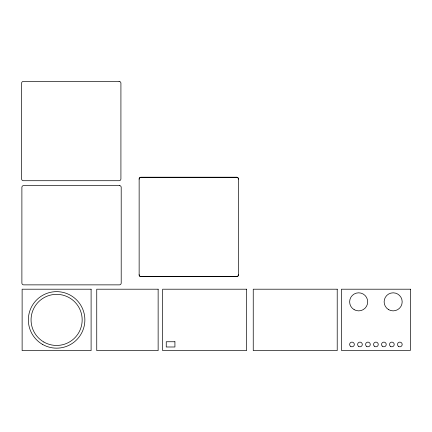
<?xml version="1.0" encoding="UTF-8"?>
<svg xmlns="http://www.w3.org/2000/svg" width="432" height="432" viewBox="0 0 432 432"><rect width="100%" height="100%" fill="white"/><g stroke="black" fill="none" stroke-linecap="round" stroke-linejoin="round"><path stroke-width="0.65" d="M139.147 179.161A1.804 1.804 0 0 1 140.951 177.358L236.655 177.358A1.804 1.804 0 0 1 238.464 179.161M139.142 274.73A1.804 1.804 0 0 0 140.945 276.534L236.65 276.534A1.804 1.804 0 0 0 238.459 274.73M119.108 81.4L23.404 81.4A1.804 1.804 0 0 0 21.6 83.209L21.6 178.913A1.804 1.804 0 0 0 23.404 180.716L119.108 180.716A1.804 1.804 0 0 0 120.917 178.913L120.917 83.209A1.804 1.804 0 0 0 119.108 81.4M236.65 177.217L140.945 177.217A1.804 1.804 0 0 0 139.142 179.021L139.147 274.865A1.804 1.804 0 0 0 140.951 276.674L236.655 276.674A1.804 1.804 0 0 0 238.464 274.865L238.459 179.021A1.804 1.804 0 0 0 236.65 177.217M119.394 185.549L23.69 185.549A1.804 1.804 0 0 0 21.886 187.353L21.886 283.057A1.804 1.804 0 0 0 23.69 284.866L119.394 284.866A1.804 1.804 0 0 0 121.203 283.057L121.203 187.353A1.804 1.804 0 0 0 119.394 185.549M91.103 289.202L22.124 289.202L22.124 350.6L91.103 350.6L91.103 289.202M158.139 289.202L96.746 289.202L96.746 350.6L158.139 350.6L158.139 289.202M246.613 289.202L162.643 289.202L162.643 350.6L246.613 350.6L246.613 289.202M337.214 289.202L253.244 289.202L253.244 350.6L337.214 350.6L337.214 289.202M410.4 289.202L341.42 289.202L341.42 350.417L410.4 350.417L410.4 289.202M174.922 341.75L166.255 341.75L166.255 346.988L174.922 346.988L174.922 341.75M354.154 309.663A9.029 9.029 0 0 0 367.697 301.844A9.029 9.029 0 0 0 354.154 294.025A9.029 9.029 0 0 0 354.154 309.663M388.643 309.663A9.029 9.029 0 0 0 402.181 301.844A9.029 9.029 0 0 0 388.643 294.025A9.029 9.029 0 0 0 388.643 309.663M374.252 346.118A2.349 2.349 0 0 0 378.178 345.065A2.349 2.349 0 0 0 375.3 342.193A2.349 2.349 0 0 0 374.252 346.118M382.228 346.118A2.349 2.349 0 0 0 386.154 345.065A2.349 2.349 0 0 0 383.276 342.193A2.349 2.349 0 0 0 382.228 346.118M390.69 346.491A2.349 2.349 0 0 0 394.211 344.461A2.349 2.349 0 0 0 390.69 342.425A2.349 2.349 0 0 0 390.69 346.491M398.525 346.41A2.349 2.349 0 0 0 402.181 344.623A2.349 2.349 0 0 0 398.806 342.349A2.349 2.349 0 0 0 398.525 346.41M366.763 346.491A2.349 2.349 0 0 0 370.283 344.461A2.349 2.349 0 0 0 366.763 342.425A2.349 2.349 0 0 0 366.763 346.491M358.787 346.491A2.349 2.349 0 0 0 362.308 344.461A2.349 2.349 0 0 0 358.787 342.425A2.349 2.349 0 0 0 358.787 346.491M350.811 346.491A2.349 2.349 0 0 0 354.332 344.461A2.349 2.349 0 0 0 350.811 342.425A2.349 2.349 0 0 0 350.811 346.491M42.482 344.374A28.258 28.258 0 0 0 84.872 319.901A28.258 28.258 0 0 0 42.482 295.429A28.258 28.258 0 0 0 42.482 344.374M43.837 342.031A25.553 25.553 0 0 0 82.166 319.901A25.553 25.553 0 0 0 43.837 297.772A25.553 25.553 0 0 0 43.837 342.031"/></g></svg>
